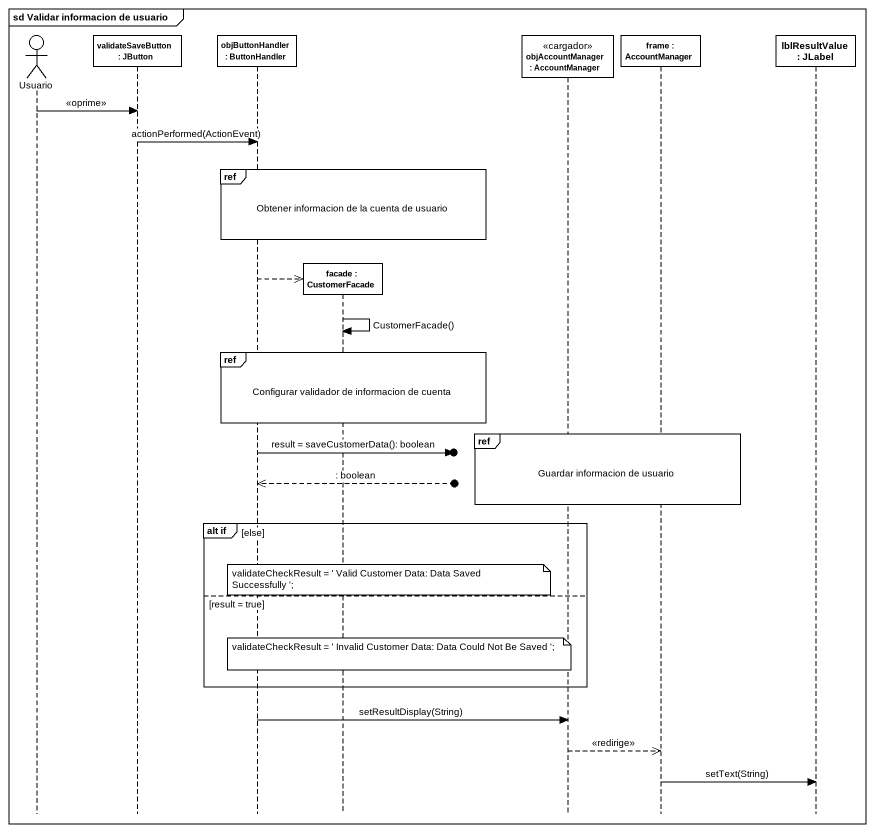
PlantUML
@startuml
mainframe sd Validar informacion de usuario
hide footbox
actor Usuario
participant "validateSaveButton : JButton" as validateSaveButton
participant "objButtonHandler : ButtonHandler" as objButtonHandler
participant "facade : CustomerFacade" as facade
participant "objAccountManager : AccountManager" as objAccountManager <<cargador>>
participant "frame : AccountManager" as frame_
participant "lblResultValue : JLabel" as lblResultValue

Usuario -> validateSaveButton : <<oprime>>
validateSaveButton -> objButtonHandler : actionPerformed(ActionEvent)
ref over objButtonHandler, facade : Obtener informacion de la cuenta de usuario
objButtonHandler -->> facade **
facade -> facade : CustomerFacade()
ref over objButtonHandler, facade : Configurar validador de informacion de cuenta
ref over objAccountManager, frame_ : Guardar informacion de usuario
objButtonHandler ->o] : result = saveCustomerData(): boolean
objButtonHandler <<--o] : : boolean
group alt if [else]
  note over facade : validateCheckResult = ' Valid Customer Data: Data Saved Successfully ';
else result = true
  note over facade : validateCheckResult = ' Invalid Customer Data: Data Could Not Be Saved ';
end
objButtonHandler -> objAccountManager : setResultDisplay(String)
objAccountManager -->> frame_ : <<redirige>>
frame_ -> lblResultValue : setText(String)
@enduml
